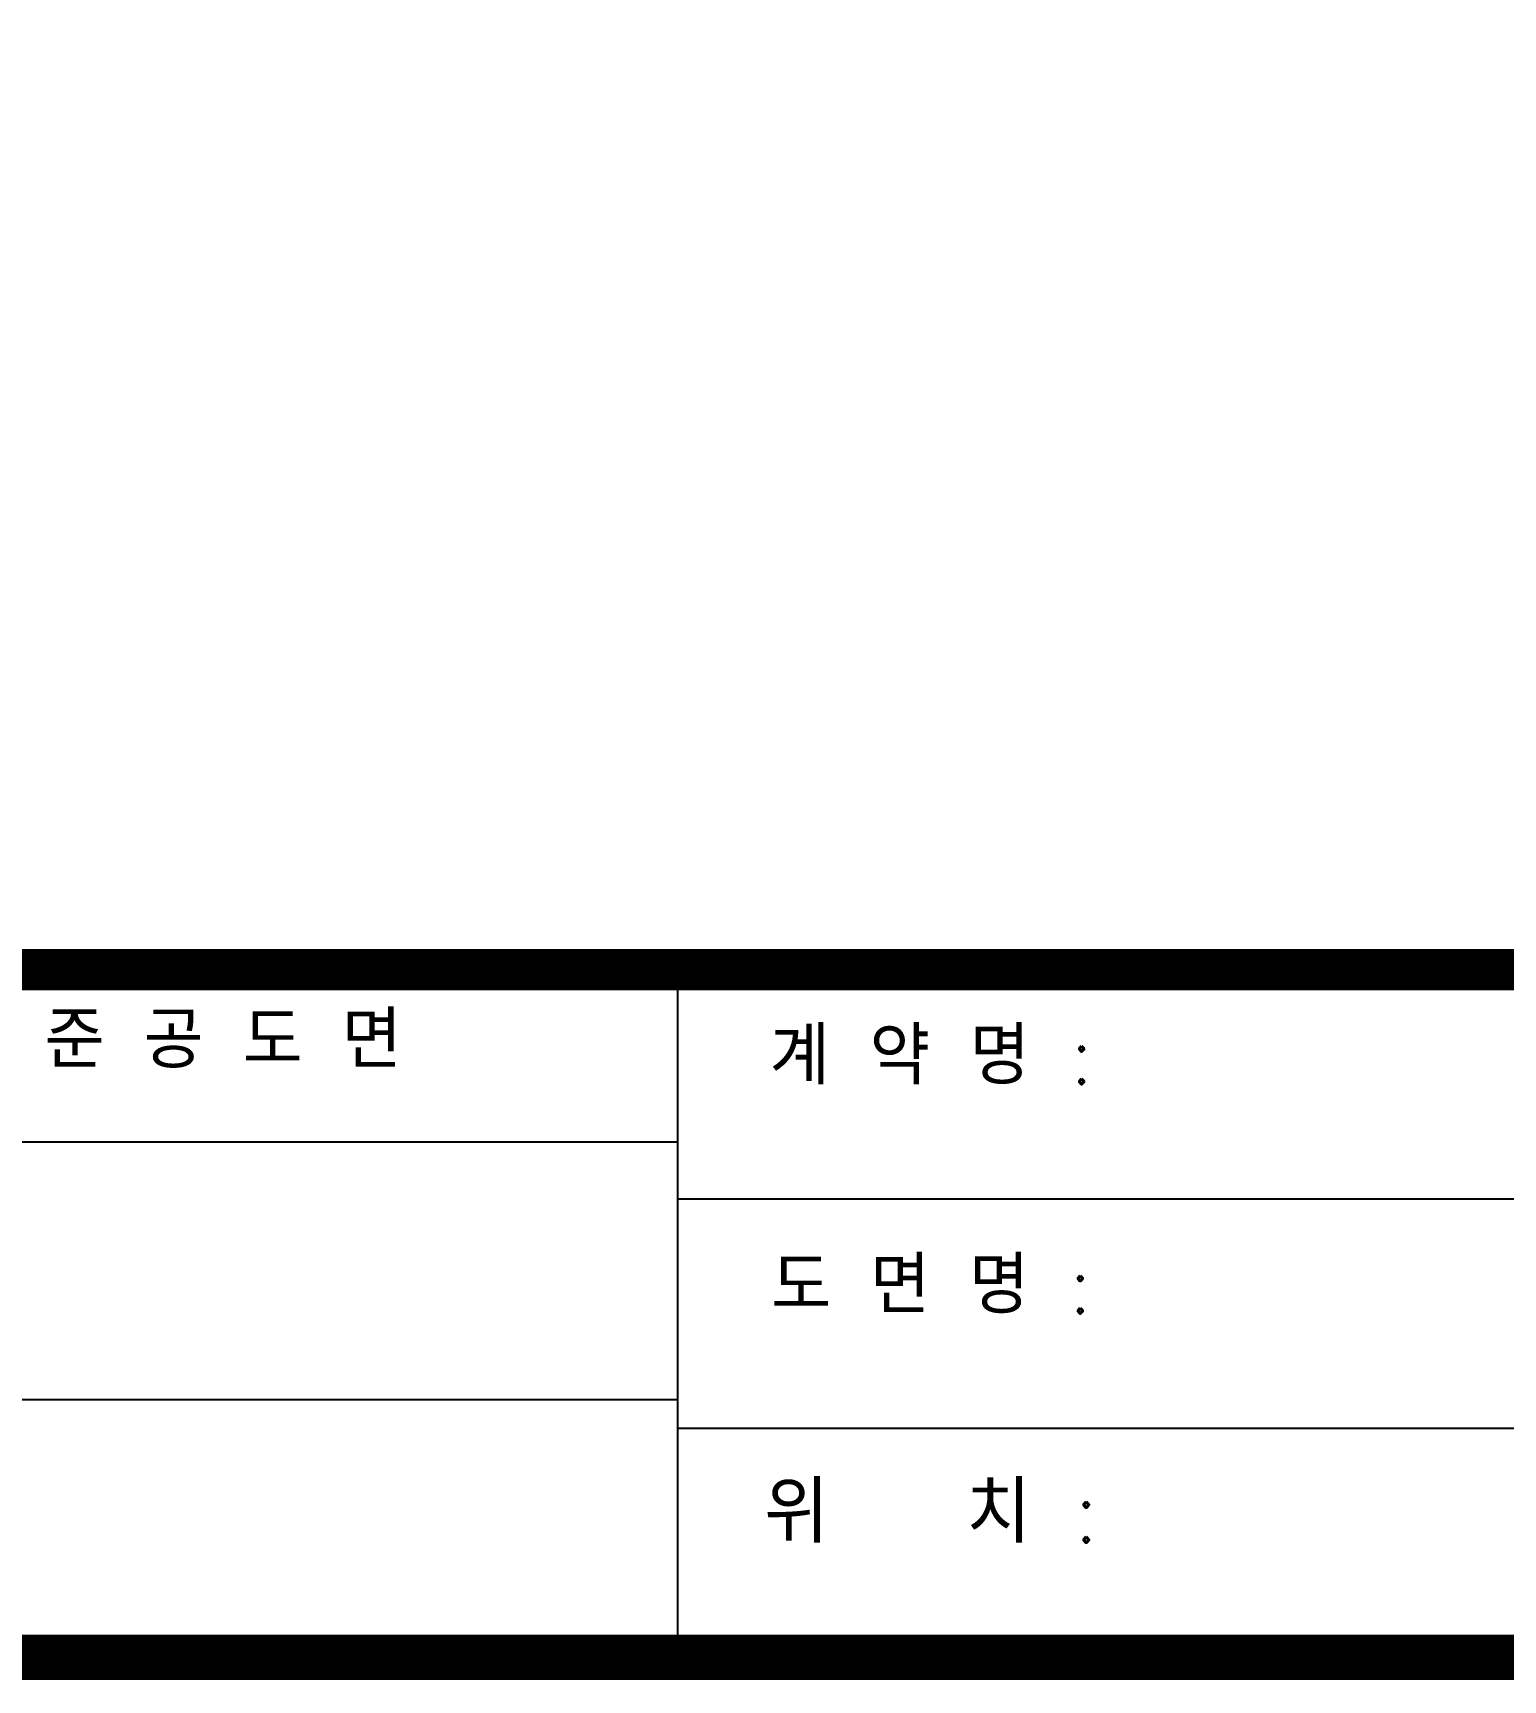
# Model space of a CAD drawing. Extents: x 0 to 841, y 0 to 594.
# Drawn here: x 609.6 to 674.3, y 14 to 86.5 of the extents above; entities that cross this region are included whole.
import ezdxf
from ezdxf.enums import TextEntityAlignment as Align

# ---------------------------------------------------------------- set-up
doc = ezdxf.new("R2010")
doc.units = 0
doc.header["$LTSCALE"] = 700
doc.header["$MEASUREMENT"] = 0
doc.layers.add('BORD', color=7, linetype='CONTINUOUS')
doc.styles.add('GHS', font='romans.shx', dxfattribs={"bigfont": 'ghs.shx'})

msp = doc.modelspace()

# ---------------------------------------------------------------- linework, layer by layer
at = {"layer": 'BORD'}
for p, q in [((638, 45.267), (638, 15)), ((558, 37.697), (638, 37.697)), ((638, 35.177), (765, 35.177)), ((598, 26.347), (638, 26.347)), ((638, 25.087), (765, 25.087))]:
    msp.add_line(p, q, dxfattribs=at)
at = {"layer": 'BORD', "const_width": 2}
msp.add_lwpolyline([(30, 15), (30, 579), (826, 579), (826, 15)], close=True, dxfattribs=at)
at = {"layer": 'BORD', "const_width": 1.816}
msp.add_lwpolyline([(30, 45.267), (826, 45.267)], dxfattribs=at)

# ---------------------------------------------------------------- texts
at = {"layer": 'BORD', "style": 'GHS'}
for s, height, p in [('준 공 도 면', 2.5, (618, 40.93)), ('계 약 명 :', 2.5223, (649.188, 40.222)), ('도 면 명 :', 2.5, (649.188, 30.132)), ('위   치 :', 2.7, (649.188, 20.043))]:
    msp.add_text(s, height=height, dxfattribs=at).set_placement(p, align=Align.CENTER)

doc.saveas('drawing.dxf')
